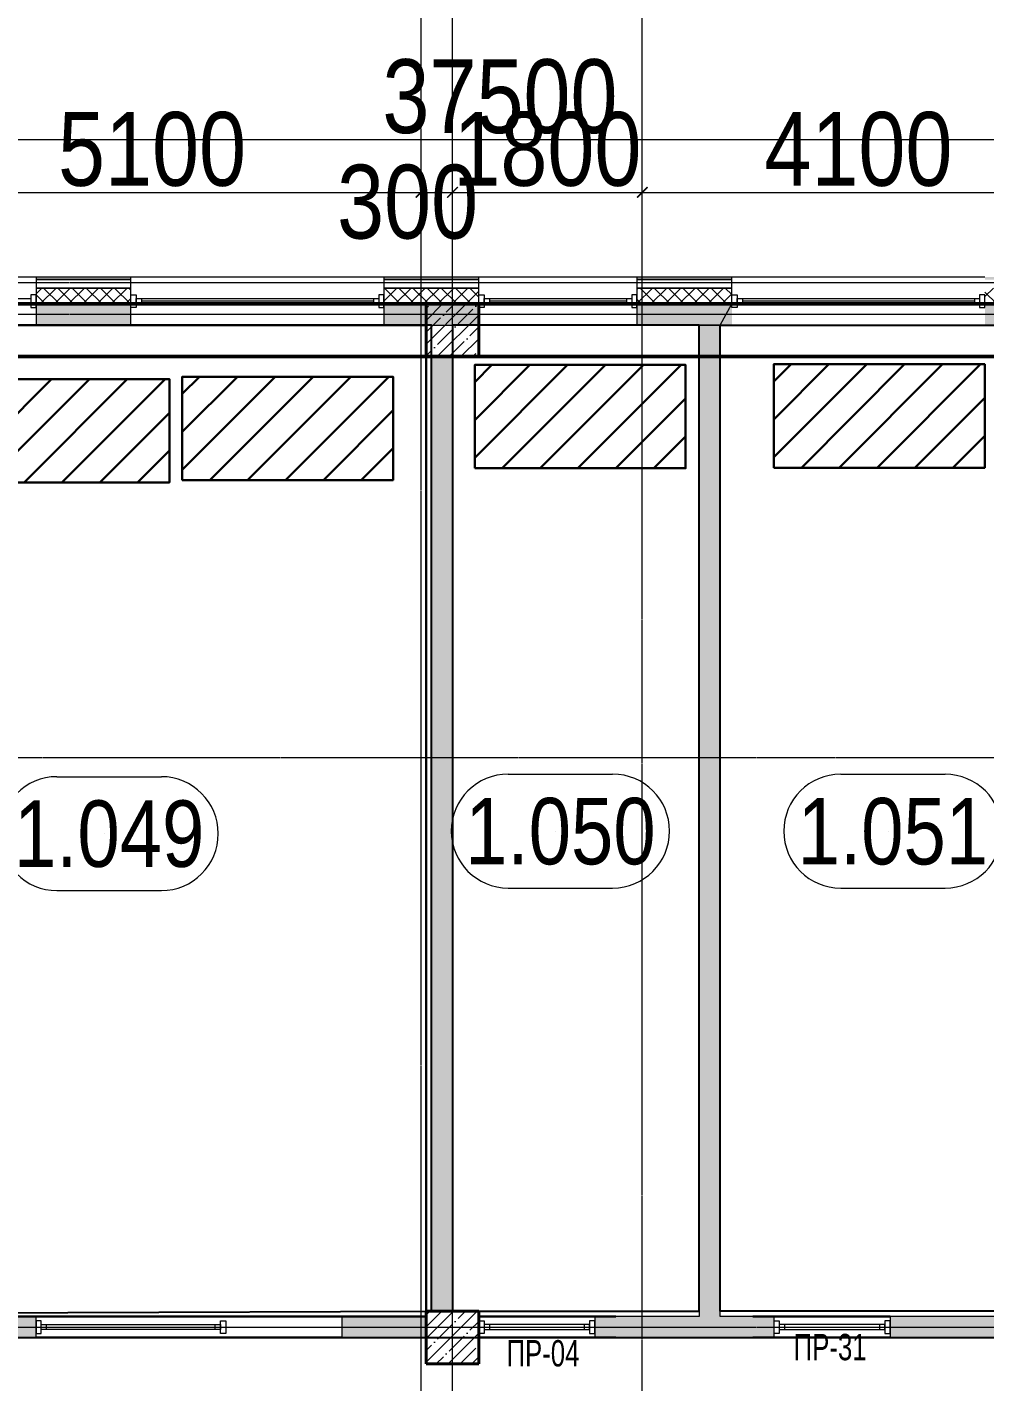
# Model space of a CAD drawing. Header units: millimetres. Extents: x -231292 to 573618, y -153144 to 564035.
# Drawn here: x 23148 to 32233, y -71966 to -59121 of the extents above; entities that cross this region are included whole.
import ezdxf
from ezdxf.enums import TextEntityAlignment as Align

# ---------------------------------------------------------------- set-up
doc = ezdxf.new("R2010")
doc.units = ezdxf.units.MM
doc.linetypes.add('CENTER2', pattern=[28.575, 19.05, -3.175, 3.175, -3.175])
doc.linetypes.add('HIDDEN2', pattern=[4.7625, 3.175, -1.5875])
doc.layers.get('0').update_dxf_attribs({"color": 250})
doc.layers.get('Defpoints').update_dxf_attribs({"color": 250})
for name, color, linetype, lineweight in [('10.3) строит. леса', 20, 'Continuous', 30), ('A-Wall_Материал_Газоблок_Контур', 250, 'Continuous', 0), ('АР_Area', 250, 'Continuous', 5), ('АР_Колонны', 250, 'Continuous', 35), ('АР_Окна', 250, 'Continuous', 5), ('АР_Стены ЖБ', 250, 'Continuous', 35), ('АР_Стены ПЕНОблок', 250, 'Continuous', 20), ('АР_Тонкая', 250, 'Continuous', 5), ('АР_Утеплитель', 250, 'Continuous', 0), ('АР_Штриховка', 250, 'Continuous', 0), ('РД_Оси_100', 250, 'Continuous', 0), ('РД_Оси_размер', 250, 'Continuous', 0), ('РД_проем_инж перемыч_фахверк', 250, 'Continuous', 18), ('Штриховка', 7, 'Continuous', 30)]:
    doc.layers.add(name, color=color, linetype=linetype, lineweight=lineweight)
for name, color, linetype, lineweight, plot in [('КР_Балки-0.5', 60, 'Continuous', 50, False), ('РД_Проем', 250, 'Continuous', 0, False), ('РД_проем_инж перемыч_подсчет', 250, 'Continuous', 30, False)]:
    doc.layers.add(name, color=color, linetype=linetype, lineweight=lineweight, plot=plot)
doc.layers.add('РД_Витраж_вн', color=250, linetype='Continuous')
doc.layers.add('РД_Перемычка инж проемов', color=250, linetype='Continuous')
doc.styles.add('Arial0', font='arial.ttf')
doc.styles.add('style1', font='ARIALN.TTF')
doc.styles.add('ккк', font='isocpeur.ttf', dxfattribs={"width": 0.85, "oblique": 15})
doc.dimstyles.new('Dim100_ареал', dxfattribs={"dimscale": 100, "dimtxt": 2.5, "dimasz": 1, "dimexe": 1, "dimexo": 1, "dimgap": 0.5, "dimtad": 1, "dimzin": 12, "dimdsep": 46, "dimtxsty": 'style1', "dimblk": 'ARCHTICK', "dimcen": 1, "dimdle": 1, "dimclrd": 256, "dimclre": 256, "dimaunit": 1, "dimadec": 0, "dimazin": 3, "dimtfac": 1, "dimtmove": 1, "dimatfit": 3, "dimldrblk": 'OPEN30', "dimfxl": 2, "dimfxlon": 1, "dimtolj": 1, "dimtzin": 0, "dimlwd": 9, "dimlwe": 9, "dimarcsym": 0})
pattern_1 = [(45, (8883.46, -162345.28), (-112.2532, 112.2532), []), (45, (8995.71, -162345.28), (-112.2532, 112.2532), [198.4375, -39.6875, 0, -39.6875])]

# ---------------------------------------------------------------- blocks, each defined once
blk = doc.blocks.new('MOK-МаркаПом_овал_ареал')
for p, q in [((-2.75, 3), (2.75, 3)), ((-2.75, -3), (2.75, -3))]:
    blk.add_line(p, q)
for centre, radius, start, end in [((-2.75, 0), 3, 90, 270), ((2.75, 0), 3, 270, 90), ((-3.75, 0), 3.5, 0, 0.00095)]:
    blk.add_arc(centre, radius, start, end)
at = {"color": 0, "style": 'style1'}
blk.add_attdef('АР-ПОМЕЩЕНИЕ:НОМЕР', text='', height=3.5, dxfattribs=at).set_placement((0, 0), align=Align.MIDDLE)
at = {"layer": 'Defpoints', "color": 2, "style": 'style1'}
blk.add_attdef('АР-ПОМЕЩЕНИЕ:НАИМЕНОВАНИЕ', text='', height=1, dxfattribs=at).set_placement((-0.094, -4.814), align=Align.MIDDLE)
blk = doc.blocks.new('MOK-МаркаПеремычки')
at = {"color": 0, "style": 'ккк', "oblique": 15, "width": 0.85}
blk.add_attdef('АР-ПРОЕМ:ПЕРЕМЫЧКА', text='', height=2.5, dxfattribs=at).set_placement((0, 0), align=Align.MIDDLE)
blk = doc.blocks.new('_ArchTick')
at = {"color": 0, "linetype": 'ByBlock', "const_width": 0.15}
blk.add_lwpolyline([(-0.5, -0.5), (0.5, 0.5)], dxfattribs=at)
blk = doc.blocks.new('*D206')
at = {"layer": 'Defpoints', "color": 0, "transparency": 16777216}
for p in [(1233153, 224571), (1195653, 222571), (1233153, 222571)]:
    blk.add_point(p, dxfattribs=at)
at = {"layer": 'РД_Оси_размер', "lineweight": 9, "transparency": 16777216}
for p, q in [((1195653, 224371), (1195653, 224671)), ((1233153, 224371), (1233153, 224671)), ((1195553, 224571), (1233253, 224571))]:
    blk.add_line(p, q, dxfattribs=at)
at = {"layer": 'РД_Оси_размер', "lineweight": 9, "transparency": 16777216, "xscale": 100, "yscale": 100, "zscale": 100, "rotation": 180}
blk.add_blockref('_ArchTick', (1195653, 224571), dxfattribs=at)
at = {"layer": 'РД_Оси_размер', "lineweight": 9, "transparency": 16777216, "xscale": 100, "yscale": 100, "zscale": 100}
blk.add_blockref('_ArchTick', (1233153, 224571), dxfattribs=at)
at = {"layer": 'РД_Оси_размер', "color": 0, "transparency": 16777216, "insert": (1214403, 224978), "char_height": 700, "attachment_point": 5, "style": 'style1'}
blk.add_mtext('\\A1;37500', dxfattribs=at)
blk = doc.blocks.new('_Open30')
at = {"color": 0, "linetype": 'ByBlock', "lineweight": -2}
for p, q in [((-1, 0.27), (0, 0)), ((0, 0), (-1, -0.27)), ((0, 0), (-1, 0))]:
    blk.add_line(p, q, dxfattribs=at)
blk = doc.blocks.new('*D215')
at = {"layer": 'Defpoints', "color": 0, "transparency": 16777216}
for p in [(1213653, 224071), (1208553, 222571), (1213653, 222571)]:
    blk.add_point(p, dxfattribs=at)
at = {"layer": 'РД_Оси_размер', "lineweight": 9, "transparency": 16777216}
for p, q in [((1208553, 223871), (1208553, 224171)), ((1213653, 223871), (1213653, 224171)), ((1208453, 224071), (1213753, 224071))]:
    blk.add_line(p, q, dxfattribs=at)
at = {"layer": 'РД_Оси_размер', "lineweight": 9, "transparency": 16777216, "xscale": 100, "yscale": 100, "zscale": 100, "rotation": 180}
blk.add_blockref('_ArchTick', (1208553, 224071), dxfattribs=at)
at = {"layer": 'РД_Оси_размер', "lineweight": 9, "transparency": 16777216, "xscale": 100, "yscale": 100, "zscale": 100}
blk.add_blockref('_ArchTick', (1213653, 224071), dxfattribs=at)
at = {"layer": 'РД_Оси_размер', "color": 0, "transparency": 16777216, "insert": (1211103, 224478), "char_height": 700, "attachment_point": 5, "style": 'style1'}
blk.add_mtext('\\A1;5100', dxfattribs=at)
blk = doc.blocks.new('*D216')
at = {"layer": 'Defpoints', "color": 0, "transparency": 16777216}
for p in [(1213953, 224071), (1213653, 222571), (1213953, 222571)]:
    blk.add_point(p, dxfattribs=at)
at = {"layer": 'РД_Оси_размер', "lineweight": 9, "transparency": 16777216}
for p, q in [((1213653, 223871), (1213653, 224171)), ((1213953, 223871), (1213953, 224171)), ((1213553, 224071), (1214053, 224071))]:
    blk.add_line(p, q, dxfattribs=at)
at = {"layer": 'РД_Оси_размер', "lineweight": 9, "transparency": 16777216, "xscale": 100, "yscale": 100, "zscale": 100, "rotation": 180}
blk.add_blockref('_ArchTick', (1213653, 224071), dxfattribs=at)
at = {"layer": 'РД_Оси_размер', "lineweight": 9, "transparency": 16777216, "xscale": 100, "yscale": 100, "zscale": 100}
blk.add_blockref('_ArchTick', (1213953, 224071), dxfattribs=at)
at = {"layer": 'РД_Оси_размер', "color": 0, "transparency": 16777216, "insert": (1213527, 223978), "char_height": 700, "attachment_point": 5, "style": 'style1'}
blk.add_mtext('\\A1;300', dxfattribs=at)
blk = doc.blocks.new('*D217')
at = {"layer": 'Defpoints', "color": 0, "transparency": 16777216}
for p in [(1215753, 224071), (1213953, 222571), (1215753, 222571)]:
    blk.add_point(p, dxfattribs=at)
at = {"layer": 'РД_Оси_размер', "lineweight": 9, "transparency": 16777216}
for p, q in [((1213953, 223871), (1213953, 224171)), ((1215753, 223871), (1215753, 224171)), ((1213853, 224071), (1215853, 224071))]:
    blk.add_line(p, q, dxfattribs=at)
at = {"layer": 'РД_Оси_размер', "lineweight": 9, "transparency": 16777216, "xscale": 100, "yscale": 100, "zscale": 100, "rotation": 180}
blk.add_blockref('_ArchTick', (1213953, 224071), dxfattribs=at)
at = {"layer": 'РД_Оси_размер', "lineweight": 9, "transparency": 16777216, "xscale": 100, "yscale": 100, "zscale": 100}
blk.add_blockref('_ArchTick', (1215753, 224071), dxfattribs=at)
at = {"layer": 'РД_Оси_размер', "color": 0, "transparency": 16777216, "insert": (1214853, 224478), "char_height": 700, "attachment_point": 5, "style": 'style1'}
blk.add_mtext('\\A1;1800', dxfattribs=at)
blk = doc.blocks.new('*D218')
at = {"layer": 'Defpoints', "color": 0, "transparency": 16777216}
for p in [(1219853, 224071), (1215753, 222571), (1219853, 222571)]:
    blk.add_point(p, dxfattribs=at)
at = {"layer": 'РД_Оси_размер', "lineweight": 9, "transparency": 16777216}
for p, q in [((1215753, 223871), (1215753, 224171)), ((1219853, 223871), (1219853, 224171)), ((1215653, 224071), (1219953, 224071))]:
    blk.add_line(p, q, dxfattribs=at)
at = {"layer": 'РД_Оси_размер', "lineweight": 9, "transparency": 16777216, "xscale": 100, "yscale": 100, "zscale": 100, "rotation": 180}
blk.add_blockref('_ArchTick', (1215753, 224071), dxfattribs=at)
at = {"layer": 'РД_Оси_размер', "lineweight": 9, "transparency": 16777216, "xscale": 100, "yscale": 100, "zscale": 100}
blk.add_blockref('_ArchTick', (1219853, 224071), dxfattribs=at)
at = {"layer": 'РД_Оси_размер', "color": 0, "transparency": 16777216, "insert": (1217803, 224478), "char_height": 700, "attachment_point": 5, "style": 'style1'}
blk.add_mtext('\\A1;4100', dxfattribs=at)
blk = doc.blocks.new('оси_рен')
at = {"layer": 'РД_Оси_100', "color": 251, "linetype": 'CENTER2', "true_color": 0x636466}
for p, q in [((1215752.916, 222320.175), (1215752.916, 227414.666)), ((1215752.916, 135558.25), (1215752.916, 223268.25)), ((1189697.958, 218713.25), (1241712.916, 218713.25)), ((1189697.958, 213313.25), (1241712.916, 213313.25))]:
    blk.add_line(p, q, dxfattribs=at)
for points in [[(1213502.916, 227414.666), (1213652.916, 227014.666), (1213652.916, 222320.175)], [(1213952.916, 222320.175), (1213952.916, 227014.666), (1214102.916, 227414.666)], [(1241712.916, 223213.25), (1190197.958, 223213.25), (1189697.958, 223363.25)], [(1213652.916, 223268.25), (1213652.916, 135558.25)], [(1213952.916, 135558.25), (1213952.916, 223268.25)], [(1241712.916, 222913.25), (1190197.958, 222913.25), (1189697.958, 222763.25)]]:
    blk.add_lwpolyline(points, dxfattribs=at)
at = {"layer": 'РД_Оси_размер', "color": 251, "true_color": 0x636466}
for base, p1, p2, picture, middle in [((1233152.916, 224571.073), (1195652.916, 222571.073), (1233152.916, 222571.073), '*D206', (1214402.916, 224978.474)), ((1213652.916, 224071.073), (1208552.916, 222571.073), (1213652.916, 222571.073), '*D215', (1211102.916, 224478.474)), ((1215752.916, 224071.073), (1213952.916, 222571.073), (1215752.916, 222571.073), '*D217', (1214852.916, 224478.474)), ((1219852.916, 224071.073), (1215752.916, 222571.073), (1219852.916, 222571.073), '*D218', (1217802.916, 224478.474))]:
    dim = blk.add_linear_dim(base=base, p1=p1, p2=p2, dimstyle='Dim100_ареал', override={"dimtxt": 7}, dxfattribs=at)
    dim.commit()
    dim.dimension.update_dxf_attribs({"geometry": picture, "text_midpoint": middle})
dim = blk.add_linear_dim(base=(1213952.916, 224071.073), p1=(1213652.916, 222571.073), p2=(1213952.916, 222571.073), dimstyle='Dim100_ареал', override={"dimtxt": 7}, dxfattribs=at)
dim.commit()
dim.dimension.update_dxf_attribs({"geometry": '*D216', "text_midpoint": (1213527.43, 223571.073), "dimtype": 160})

msp = doc.modelspace()

# ---------------------------------------------------------------- hatches: boundary and pattern name
at = {"layer": '10.3) строит. леса'}
h = msp.add_hatch(dxfattribs=at)
h.set_pattern_fill('ANSI31', color=256, scale=80)
h.set_pattern_definition([(45, (27834.07, 82714.5), (-179.60512, 179.60512), [])])
h.paths.add_polyline_path([(27393.84, -63304.009), (29393.84, -63304.009), (29393.84, -62324.009), (27393.84, -62324.009)])
h = msp.add_hatch(dxfattribs=at)
h.set_pattern_fill('ANSI31', color=256, scale=80)
h.set_pattern_definition([(45, (30671.39, 82720.62), (-179.60512, 179.60512), [])])
h.paths.add_polyline_path([(30231.158, -63297.879), (32231.158, -63297.879), (32231.158, -62317.879), (30231.158, -62317.879)])
h = msp.add_hatch(dxfattribs=at)
h.set_pattern_fill('ANSI31', color=256, scale=80)
h.set_pattern_definition([(45, (22939.22, 82580.15), (-179.60512, 179.60512), [])])
h.paths.add_polyline_path([(22498.986, -63438.345), (24498.986, -63438.345), (24498.986, -62458.345), (22498.986, -62458.345)])
h = msp.add_hatch(dxfattribs=at)
h.set_pattern_fill('ANSI31', color=256, scale=80)
h.set_pattern_definition([(45, (25060.32, 82603.33), (-179.60512, 179.60512), [])])
h.paths.add_polyline_path([(24620.09, -63415.173), (26620.09, -63415.173), (26620.09, -62435.173), (24620.09, -62435.173)])
at = {"layer": 'АР_Штриховка', "linetype": 'Continuous', "lineweight": 0, "true_color": 0x000000}
h = msp.add_hatch(dxfattribs=at)
h.set_pattern_fill('_U', color=18, style=0, pattern_type=0)
h.set_pattern_definition([(360, (8883.458, -162345.2828), (2e-14, 1), [])])
h.paths.add_polyline_path([(13183.458, -61490.283), (13183.458, -61515.283), (15433.458, -61515.283), (15433.458, -61490.283)], flags=0)
h.paths.add_polyline_path([(16533.458, -61490.283), (16533.458, -61515.283), (18433.458, -61515.283), (18433.458, -61490.283)], flags=0)
h.paths.add_polyline_path([(20833.458, -61490.283), (20833.458, -61515.283), (21733.458, -61515.283), (21733.458, -61490.283)], flags=0)
h.paths.add_polyline_path([(23233.458, -61490.283), (23233.458, -61515.283), (24133.458, -61515.283), (24133.458, -61490.283)], flags=0)
h.paths.add_polyline_path([(26533.458, -61490.283), (26533.458, -61515.283), (27433.458, -61515.283), (27433.458, -61490.283)], flags=0)
h.paths.add_polyline_path([(28933.458, -61490.283), (28933.458, -61515.283), (29833.458, -61515.283), (29833.458, -61490.283)], flags=0)
h.paths.add_polyline_path([(32233.458, -61490.283), (32233.458, -61515.283), (32783.458, -61515.283), (32783.458, -61490.283)], flags=0)
h = msp.add_hatch(dxfattribs=at)
h.set_pattern_fill('ANSI37', color=18, scale=30, style=0)
h.set_pattern_definition([(45, (8883.46, -162345.28), (-67.35192, 67.35192), []), (135, (8883.46, -162345.28), (-67.35192, -67.35192), [])])
h.paths.add_polyline_path([(13183.458, -61595.283), (13183.458, -61745.283), (15433.458, -61745.283), (15433.458, -61595.283)], flags=0)
h.paths.add_polyline_path([(16533.458, -61595.283), (16533.458, -61745.283), (18433.458, -61745.283), (18433.458, -61595.283)], flags=0)
h.paths.add_polyline_path([(20833.458, -61595.283), (20833.458, -61745.283), (21733.458, -61745.283), (21733.458, -61595.283)], flags=0)
h.paths.add_polyline_path([(23233.458, -61595.283), (23233.458, -61745.283), (24133.458, -61745.283), (24133.458, -61595.283)], flags=0)
h.paths.add_polyline_path([(26533.458, -61595.283), (26533.458, -61745.283), (27433.458, -61745.283), (27433.458, -61595.283)], flags=0)
h.paths.add_polyline_path([(28933.458, -61595.283), (28933.458, -61745.283), (29833.458, -61745.283), (29833.458, -61595.283)], flags=0)
h.paths.add_polyline_path([(32233.458, -61595.283), (32233.458, -61745.283), (32783.458, -61745.283), (32783.458, -61595.283)], flags=0)
h = msp.add_hatch(dxfattribs=at)
h.set_pattern_fill('AR-CONC', color=18, style=0)
h.set_pattern_definition([(50, (8883.46, -162345.28), (182.18467, -15.93909), [19.05, -209.55]), (355, (8883.46, -162345.28), (-35.24342, 191.05685), [15.24, -167.6406]), (100.45144, (8898.64, -162346.61), (146.94125, 175.11775), [16.19, -178.09024]), (46.1842, (8883.46, -162294.48), (271.07904, -42.04233), [28.575, -314.325]), (96.63556, (8906.05, -162297.99), (237.40413, 247.4261), [24.285, -267.1356]), (351.18415, (8883.46, -162294.48), (237.4041, 247.4261), [22.86, -251.4597]), (21, (8908.86, -162307.18), (151.6144, -102.2652), [19.05, -209.55]), (326, (8908.86, -162307.18), (61.80203, 184.18797), [15.24, -167.64]), (71.45144, (8921.5, -162315.7), (213.41642, 81.92277), [16.19, -178.08994]), (37.5, (8883.46, -162345.28), (3.088603, 84.55504), [0, -165.608, 0, -170.18, 0, -168.275]), (7.5, (8883.46, -162345.28), (66.81966, 100.180575), [0, -97.028, 0, -161.798, 0, -64.135]), (327.5, (8826.816, -162345.28), (135.590595, -5.728744), [0, -63.5, 0, -198.12, 0, -262.89]), (317.5, (8801.42, -162345.28), (148.12918, 25.42649), [0, -82.55, 0, -131.572, 0, -186.69])])
h.paths.add_polyline_path([(13183.458, -61745.283), (13183.458, -61945.283), (15433.458, -61945.283), (15433.458, -61745.283)], flags=0)
h.paths.add_polyline_path([(16533.458, -61745.283), (16533.458, -61945.283), (18433.458, -61945.283), (18433.458, -61745.283)], flags=0)
h.paths.add_polyline_path([(20833.458, -61745.283), (20833.458, -61945.283), (21733.458, -61945.283), (21733.458, -61745.283)], flags=0)
h.paths.add_polyline_path([(23233.458, -61745.283), (23233.458, -61945.283), (24133.458, -61945.283), (24133.458, -61745.283)], flags=0)
h.paths.add_polyline_path([(26533.458, -61745.283), (26533.458, -61945.283), (27433.458, -61945.283), (27433.458, -61745.283)], flags=0)
h.paths.add_polyline_path([(28933.458, -61745.283), (28933.458, -61945.283), (29833.458, -61945.283), (29833.458, -61745.283)], flags=0)
h.paths.add_polyline_path([(32233.458, -61745.283), (32233.458, -61945.283), (32783.458, -61945.283), (32783.458, -61745.283)], flags=0)
at = {"layer": 'АР_Штриховка', "linetype": 'Continuous', "lineweight": 5, "true_color": 0x000000}
h = msp.add_hatch(dxfattribs=at)
h.set_pattern_fill('ANSI35', color=18, scale=25, style=0)
h.set_pattern_definition(pattern_1)
h.paths.add_polyline_path([(26933.458, -62245.283), (27433.458, -62245.283), (27433.458, -61745.283), (26933.458, -61745.283)], flags=0)
at = {"layer": 'АР_Штриховка', "linetype": 'Continuous', "lineweight": 0, "true_color": 0x000000}
h = msp.add_hatch(dxfattribs=at)
h.set_pattern_fill('AR-CONC', color=18, angle=45, style=0)
h.set_pattern_definition([(95, (8883.46, -162345.28), (140.09465, 117.55338), [19.05, -209.55]), (40, (8883.46, -162345.28), (-160.01845, 110.17673), [15.24, -167.6406]), (145.45144, (8895.13, -162335.49), (-19.9238, 227.7301), [16.19, -178.09024]), (91.1842, (8847.54, -162309.36), (221.41024, 161.9534), [28.575, -314.325]), (141.63556, (8866, -162295.87), (-7.0866, 342.82676), [24.285, -267.1356]), (36.18415, (8847.54, -162309.36), (-7.0866, 342.8268), [22.86, -251.4597]), (66, (8874.48, -162300.38), (179.51998, 34.89515), [19.05, -209.55]), (11, (8874.48, -162300.38), (-86.53993, 173.9412), [15.24, -167.64]), (116.45145, (8889.44, -162297.47), (92.98005, 208.83634), [16.19, -178.08994]), (82.5, (8883.46, -162345.28), (-57.60547, 61.973414), [0, -165.608, 0, -170.18, 0, -168.275]), (52.5, (8883.46, -162345.28), (-23.58973, 118.087), [0, -97.028, 0, -161.798, 0, -64.135]), (12.5, (8843.406, -162385.335), (99.927863, 91.826196), [0, -63.5, 0, -198.12, 0, -262.89]), (2.5, (8825.45, -162403.3), (86.7639, 122.72239), [0, -82.55, 0, -131.572, 0, -186.69])])
h.paths.add_polyline_path([(29523.458, -71345.283), (29656.791, -71395.283), (29723.458, -71345.283), (29723.458, -61945.283), (29523.458, -61945.283)], flags=0)
h = msp.add_hatch(dxfattribs=at)
h.set_pattern_fill('AR-CONC', color=18, angle=-315, style=0)
h.set_pattern_definition([(95, (8883.46, -162345.28), (140.09465, 117.55338), [19.05, -209.55]), (40, (8883.46, -162345.28), (-160.01845, 110.17673), [15.24, -167.6406]), (145.45144, (8895.13, -162335.49), (-19.9238, 227.7301), [16.19, -178.09024]), (91.1842, (8847.54, -162309.36), (221.41024, 161.9534), [28.575, -314.325]), (141.63556, (8866, -162295.87), (-7.0866, 342.82676), [24.285, -267.1356]), (36.18415, (8847.54, -162309.36), (-7.0866, 342.8268), [22.86, -251.4597]), (66, (8874.48, -162300.38), (179.51998, 34.89515), [19.05, -209.55]), (11, (8874.48, -162300.38), (-86.53993, 173.9412), [15.24, -167.64]), (116.45144, (8889.44, -162297.47), (92.98005, 208.83634), [16.19, -178.08994]), (82.5, (8883.46, -162345.28), (-57.60547, 61.973414), [0, -165.608, 0, -170.18, 0, -168.275]), (52.5, (8883.46, -162345.28), (-23.58973, 118.087), [0, -97.028, 0, -161.798, 0, -64.135]), (12.5, (8843.406, -162385.335), (99.927863, 91.826196), [0, -63.5, 0, -198.12, 0, -262.89]), (2.5, (8825.45, -162403.3), (86.7639, 122.72239), [0, -82.55, 0, -131.572, 0, -186.69])])
h.paths.add_polyline_path([(27183.458, -62245.283), (26983.458, -62245.283), (26983.458, -71295.283), (27183.458, -71295.283)], flags=0)
h = msp.add_hatch(dxfattribs=at)
h.set_pattern_fill('AR-CONC', color=18, angle=45, style=0)
h.set_pattern_definition([(95, (8883.46, -162345.28), (140.09465, 117.55338), [19.05, -209.55]), (40, (8883.46, -162345.28), (-160.01845, 110.17673), [15.24, -167.6406]), (145.45144, (8895.13, -162335.49), (-19.9238, 227.7301), [16.19, -178.09024]), (91.1842, (8847.54, -162309.36), (221.41024, 161.9534), [28.575, -314.325]), (141.63556, (8866, -162295.87), (-7.0866, 342.8268), [24.285, -267.1356]), (36.18415, (8847.54, -162309.36), (-7.0866, 342.8268), [22.86, -251.4597]), (66, (8874.48, -162300.38), (179.51998, 34.89515), [19.05, -209.55]), (11, (8874.48, -162300.38), (-86.53993, 173.9412), [15.24, -167.64]), (116.45144, (8889.44, -162297.47), (92.98005, 208.83634), [16.19, -178.08994]), (82.5, (8883.46, -162345.28), (-57.60547, 61.973414), [0, -165.608, 0, -170.18, 0, -168.275]), (52.5, (8883.46, -162345.28), (-23.58973, 118.087), [0, -97.028, 0, -161.798, 0, -64.135]), (12.5, (8843.406, -162385.335), (99.927863, 91.826196), [0, -63.5, 0, -198.12, 0, -262.89]), (2.5, (8825.45, -162403.3), (86.7639, 122.7224), [0, -82.55, 0, -131.572, 0, -186.69])])
h.paths.add_polyline_path([(26933.458, -71545.283), (26933.458, -71345.283), (26133.458, -71345.283), (26133.458, -71545.283)], flags=0)
h.paths.add_polyline_path([(23233.458, -71545.283), (23233.458, -71345.283), (21733.458, -71345.283), (21733.458, -71545.283)], flags=0)
at = {"layer": 'АР_Штриховка', "linetype": 'Continuous', "lineweight": 5, "true_color": 0x000000}
h = msp.add_hatch(dxfattribs=at)
h.set_pattern_fill('ANSI35', color=18, scale=25, style=0)
h.set_pattern_definition(pattern_1)
h.paths.add_polyline_path([(26933.458, -71795.283), (27433.458, -71795.283), (27433.458, -71295.283), (26933.458, -71295.283)], flags=0)
at = {"layer": 'АР_Штриховка', "linetype": 'Continuous', "lineweight": 0, "true_color": 0x000000}
h = msp.add_hatch(dxfattribs=at)
h.set_pattern_fill('AR-CONC', color=18, angle=45, style=0)
h.set_pattern_definition([(95, (8883.46, -162345.28), (140.09465, 117.55338), [19.05, -209.55]), (40, (8883.46, -162345.28), (-160.01845, 110.17673), [15.24, -167.6406]), (145.45144, (8895.13, -162335.49), (-19.9238, 227.7301), [16.19, -178.09024]), (91.1842, (8847.54, -162309.36), (221.41024, 161.9534), [28.575, -314.325]), (141.63556, (8866, -162295.87), (-7.0866, 342.8268), [24.285, -267.1356]), (36.18415, (8847.54, -162309.36), (-7.0866, 342.8268), [22.86, -251.4597]), (66, (8874.48, -162300.38), (179.51998, 34.89515), [19.05, -209.55]), (11, (8874.48, -162300.38), (-86.53993, 173.9412), [15.24, -167.64]), (116.45144, (8889.44, -162297.47), (92.98005, 208.83634), [16.19, -178.08994]), (82.5, (8883.46, -162345.28), (-57.60547, 61.973414), [0, -165.608, 0, -170.18, 0, -168.275]), (52.5, (8883.46, -162345.28), (-23.58973, 118.087), [0, -97.028, 0, -161.798, 0, -64.135]), (12.5, (8843.406, -162385.335), (99.927863, 91.826196), [0, -63.5, 0, -198.12, 0, -262.89]), (2.5, (8825.45, -162403.3), (86.7639, 122.7224), [0, -82.55, 0, -131.572, 0, -186.69])])
h.paths.add_polyline_path([(32783.458, -71545.283), (32783.458, -71345.283), (31333.458, -71345.283), (31333.458, -71545.283)], flags=0)
h.paths.add_polyline_path([(30233.458, -71545.283), (30233.458, -71345.283), (29723.458, -71345.283), (29656.791, -71395.283), (29723.458, -71545.283)], flags=0)
h.paths.add_polyline_path([(29723.458, -71545.283), (29656.791, -71395.283), (29523.458, -71345.283), (28533.458, -71345.283), (28533.458, -71545.283)], flags=0)

# ---------------------------------------------------------------- linework, layer by layer
at = {"lineweight": -3}
for points in [[(26983.449, -71295.303), (26983.47, -61945.303), (17983.47, -61945.283), (17983.458, -67345.283), (13183.458, -67345.272), (13183.448, -71345.272)], [(32973.447, -71295.29), (29723.447, -71295.283), (29723.469, -61945.283), (32973.469, -61945.29)]]:
    msp.add_lwpolyline(points, close=True, dxfattribs=at)
msp.add_lwpolyline([(27183.458, -71295.283), (29523.458, -71295.283), (29523.458, -61945.283), (27183.458, -61945.283)], close=True)
msp.add_lwpolyline([(26983.452, -76195.283), (26983.452, -76195.324), (22503.452, -76465.316), (22503.458, -73645.316), (21283.458, -73645.313), (21283.458, -73745.313), (8983.458, -73745.285), (8983.463, -71545.285), (36563.463, -71545.348), (36563.455, -74945.348), (36283.455, -74945.347), (36283.452, -76195.347)], dxfattribs=at)
at = {"layer": '10.3) строит. леса'}
for points in [[(27393.84, -63304.009), (29393.84, -63304.009), (29393.84, -62324.009), (27393.84, -62324.009)], [(30231.158, -63297.879), (32231.158, -63297.879), (32231.158, -62317.879), (30231.158, -62317.879)], [(22498.986, -63438.345), (24498.986, -63438.345), (24498.986, -62458.345), (22498.986, -62458.345)], [(24620.09, -63415.173), (26620.09, -63415.173), (26620.09, -62435.173), (24620.09, -62435.173)]]:
    msp.add_lwpolyline(points, close=True, dxfattribs=at)
at = {"layer": 'A-Wall_Материал_Газоблок_Контур', "color": 18, "linetype": 'Continuous', "lineweight": 0, "true_color": 0x000000}
for p, q in [((23233.458, -61490.283), (21733.458, -61490.283)), ((26533.458, -61490.283), (24133.458, -61490.283)), ((28933.458, -61490.283), (27433.458, -61490.283)), ((32233.458, -61490.283), (29833.458, -61490.283)), ((21733.458, -61945.283), (23233.458, -61945.283)), ((24133.458, -61945.283), (26533.458, -61945.283)), ((27433.458, -61945.283), (28933.458, -61945.283)), ((29723.469, -61945.283), (32233.458, -61945.289))]:
    msp.add_line(p, q, dxfattribs=at)
at = {"layer": 'АР_Колонны', "color": 18, "linetype": 'HIDDEN2', "lineweight": 25, "true_color": 0x000000}
for p, q in [((26933.458, -61745.283), (27433.458, -61745.283)), ((26933.458, -62245.283), (26933.458, -61745.283)), ((27433.458, -61745.283), (27433.458, -62245.283)), ((27433.458, -62245.283), (26933.458, -62245.283)), ((26933.458, -71295.283), (27433.458, -71295.283)), ((26933.458, -71795.283), (26933.458, -71295.283)), ((27433.458, -71295.283), (27433.458, -71795.283)), ((27433.458, -71795.283), (26933.458, -71795.283))]:
    msp.add_line(p, q, dxfattribs=at)
at = {"layer": 'АР_Колонны', "color": 18, "linetype": 'Continuous', "lineweight": 30, "true_color": 0x000000}
for p, q in [((27433.458, -61745.283), (26933.458, -61745.283)), ((26933.458, -61745.283), (26933.458, -62245.283)), ((27433.458, -62245.283), (27433.458, -61745.283)), ((26933.458, -62245.283), (27433.458, -62245.283)), ((27433.458, -71295.283), (26933.458, -71295.283)), ((26933.458, -71295.283), (26933.458, -71795.283)), ((27433.458, -71795.283), (27433.458, -71295.283)), ((26933.458, -71795.283), (27433.458, -71795.283))]:
    msp.add_line(p, q, dxfattribs=at)
at = {"layer": 'АР_Окна', "color": 18, "linetype": 'Continuous', "lineweight": 5, "true_color": 0x000000}
for p, q in [((23233.458, -61490.283), (21733.458, -61490.283)), ((26533.458, -61490.283), (24133.458, -61490.283)), ((28933.458, -61490.283), (27433.458, -61490.283)), ((32233.458, -61490.283), (29833.458, -61490.283)), ((24233.458, -61692.783), (24233.458, -61742.783)), ((26433.458, -61717.783), (24233.458, -61717.783)), ((26433.458, -61692.783), (26433.458, -61742.783)), ((27533.458, -61692.783), (27533.458, -61742.783)), ((28833.458, -61717.783), (27533.458, -61717.783)), ((28833.458, -61692.783), (28833.458, -61742.783)), ((29933.458, -61692.783), (29933.458, -61742.783)), ((32133.458, -61717.783), (29933.458, -61717.783)), ((32133.458, -61692.783), (32133.458, -61742.783)), ((23233.458, -61945.283), (21733.458, -61945.283)), ((26533.458, -61945.283), (24133.458, -61945.283)), ((28933.458, -61945.283), (27433.458, -61945.283)), ((32233.458, -61945.289), (29723.469, -61945.283)), ((23233.458, -71345.283), (25033.458, -71345.283)), ((27433.458, -71345.283), (28533.458, -71345.283)), ((30233.458, -71345.283), (31333.458, -71345.283)), ((23233.458, -71545.283), (25033.458, -71545.283)), ((23333.458, -71470.283), (23333.458, -71420.283)), ((23333.458, -71445.283), (24933.458, -71445.283)), ((24933.458, -71470.283), (24933.458, -71420.283)), ((27433.458, -71545.283), (28533.458, -71545.283)), ((27533.458, -71420.283), (27533.458, -71470.283)), ((27533.458, -71445.283), (28433.458, -71445.283)), ((28433.458, -71420.283), (28433.458, -71470.283)), ((30233.458, -71545.283), (31333.458, -71545.283)), ((30333.458, -71420.283), (30333.458, -71470.283)), ((30333.458, -71445.283), (31233.458, -71445.283)), ((31233.458, -71420.283), (31233.458, -71470.283))]:
    msp.add_line(p, q, dxfattribs=at)
for points in [[(23183.458, -61692.783), (23183.458, -61742.783), (21783.458, -61742.783), (21783.458, -61692.783)], [(23183.458, -61777.783), (23233.458, -61777.783), (23233.458, -61657.783), (23183.458, -61657.783)], [(24183.458, -61777.783), (24133.458, -61777.783), (24133.458, -61657.783), (24183.458, -61657.783)], [(26483.458, -61692.783), (26483.458, -61742.783), (24183.458, -61742.783), (24183.458, -61692.783)], [(26483.458, -61777.783), (26533.458, -61777.783), (26533.458, -61657.783), (26483.458, -61657.783)], [(27483.458, -61777.783), (27433.458, -61777.783), (27433.458, -61657.783), (27483.458, -61657.783)], [(28883.458, -61692.783), (28883.458, -61742.783), (27483.458, -61742.783), (27483.458, -61692.783)], [(28883.458, -61777.783), (28933.458, -61777.783), (28933.458, -61657.783), (28883.458, -61657.783)], [(29883.458, -61777.783), (29833.458, -61777.783), (29833.458, -61657.783), (29883.458, -61657.783)], [(32183.458, -61692.783), (32183.458, -61742.783), (29883.458, -61742.783), (29883.458, -61692.783)], [(32183.458, -61777.783), (32233.458, -61777.783), (32233.458, -61657.783), (32183.458, -61657.783)], [(23283.458, -71385.283), (23233.458, -71385.283), (23233.458, -71505.283), (23283.458, -71505.283)], [(24983.458, -71385.283), (25033.458, -71385.283), (25033.458, -71505.283), (24983.458, -71505.283)], [(27483.458, -71505.283), (27433.458, -71505.283), (27433.458, -71385.283), (27483.458, -71385.283)], [(28483.458, -71505.283), (28533.458, -71505.283), (28533.458, -71385.283), (28483.458, -71385.283)], [(30283.458, -71505.283), (30233.458, -71505.283), (30233.458, -71385.283), (30283.458, -71385.283)], [(31283.458, -71505.283), (31333.458, -71505.283), (31333.458, -71385.283), (31283.458, -71385.283)], [(23283.458, -71470.283), (23283.458, -71420.283), (24983.458, -71420.283), (24983.458, -71470.283)], [(27483.458, -71420.283), (27483.458, -71470.283), (28483.458, -71470.283), (28483.458, -71420.283)], [(30283.458, -71420.283), (30283.458, -71470.283), (31283.458, -71470.283), (31283.458, -71420.283)]]:
    msp.add_lwpolyline(points, close=True, dxfattribs=at)
at = {"layer": 'АР_Стены ЖБ', "color": 18, "linetype": 'Continuous', "lineweight": 40, "true_color": 0x000000}
for p, q in [((27433.458, -61745.283), (26933.458, -61745.283)), ((26933.458, -61745.283), (26933.458, -62245.283)), ((27433.458, -62245.283), (27433.458, -61745.283)), ((26933.458, -62245.283), (27433.458, -62245.283)), ((27433.458, -71295.283), (26933.458, -71295.283)), ((26933.458, -71295.283), (26933.458, -71795.283)), ((27433.458, -71795.283), (27433.458, -71295.283)), ((26933.458, -71795.283), (27433.458, -71795.283))]:
    msp.add_line(p, q, dxfattribs=at)
at = {"layer": 'АР_Стены ПЕНОблок', "color": 18, "linetype": 'Continuous', "lineweight": 20, "true_color": 0x000000}
for p, q in [((23233.458, -61745.283), (23233.458, -61945.283)), ((24133.458, -61745.283), (23233.458, -61745.283)), ((24133.458, -61945.283), (24133.458, -61745.283)), ((26533.458, -61745.283), (26533.458, -61945.283)), ((27433.458, -61745.283), (26533.458, -61745.283)), ((27433.458, -61945.283), (27433.458, -61745.283)), ((28933.458, -61745.283), (28933.458, -61945.283)), ((29833.458, -61745.283), (28933.458, -61745.283)), ((29723.469, -61945.283), (29833.469, -61745.283)), ((23233.458, -61945.283), (24133.458, -61945.283)), ((26533.47, -61945.303), (27433.47, -61945.303)), ((28933.458, -61945.281), (29723.469, -61945.283)), ((29723.458, -61945.283), (29523.458, -61945.283)), ((29523.458, -61945.283), (29523.458, -71345.283)), ((29723.447, -71345.283), (29723.469, -61945.283)), ((26983.449, -62245.303), (26983.449, -71295.303)), ((27183.458, -62245.283), (26983.458, -62245.283)), ((27183.458, -71295.283), (27183.458, -62245.283)), ((23233.458, -71345.283), (21733.458, -71345.283)), ((23233.458, -71545.283), (23233.458, -71345.283)), ((26933.458, -71345.283), (26133.458, -71345.283)), ((26133.458, -71345.283), (26133.458, -71545.283)), ((26933.458, -71545.283), (26933.458, -71345.283)), ((26983.449, -71295.303), (27183.449, -71295.303)), ((29523.458, -71345.283), (28533.458, -71345.283)), ((28533.458, -71345.283), (28533.458, -71545.283)), ((30233.458, -71345.283), (29723.458, -71345.283)), ((30233.458, -71545.283), (30233.458, -71345.283)), ((32783.458, -71345.283), (31333.458, -71345.283)), ((31333.458, -71345.283), (31333.458, -71545.283)), ((21733.458, -71545.283), (23233.458, -71545.283)), ((26133.458, -71545.283), (26933.458, -71545.283)), ((28533.458, -71545.283), (29723.458, -71545.283)), ((29723.458, -71545.283), (30233.458, -71545.283)), ((31333.458, -71545.283), (32783.458, -71545.283))]:
    msp.add_line(p, q, dxfattribs=at)
at = {"layer": 'АР_Тонкая', "color": 18, "linetype": 'Continuous', "lineweight": 5, "true_color": 0x000000}
for p, q in [((23233.458, -61490.283), (23233.458, -61515.283)), ((24133.458, -61490.283), (23233.458, -61490.283)), ((23233.458, -61515.283), (23233.458, -61595.283)), ((24133.458, -61515.283), (23233.458, -61515.283)), ((23233.458, -61515.283), (24133.458, -61515.283)), ((24133.458, -61515.283), (24133.458, -61490.283)), ((24133.458, -61595.283), (24133.458, -61515.283)), ((26533.458, -61490.283), (26533.458, -61515.283)), ((27433.458, -61490.283), (26533.458, -61490.283)), ((26533.458, -61515.283), (26533.458, -61595.283)), ((27433.458, -61515.283), (26533.458, -61515.283)), ((26533.458, -61515.283), (27433.458, -61515.283)), ((27433.458, -61515.283), (27433.458, -61490.283)), ((27433.458, -61595.283), (27433.458, -61515.283)), ((28933.458, -61490.283), (28933.458, -61515.283)), ((29833.458, -61490.283), (28933.458, -61490.283)), ((28933.458, -61515.283), (28933.458, -61595.283)), ((29833.458, -61515.283), (28933.458, -61515.283)), ((28933.458, -61515.283), (29833.458, -61515.283)), ((29833.458, -61515.283), (29833.458, -61490.283)), ((29833.458, -61595.283), (29833.458, -61515.283)), ((23233.458, -61595.283), (24133.458, -61595.283)), ((26533.458, -61595.283), (27433.458, -61595.283)), ((28933.458, -61595.283), (29833.458, -61595.283))]:
    msp.add_line(p, q, dxfattribs=at)
at = {"layer": 'АР_Утеплитель', "color": 18, "linetype": 'Continuous', "lineweight": 0, "true_color": 0x000000}
for p, q in [((23233.458, -61595.283), (23233.458, -61745.283)), ((24133.458, -61595.283), (23233.458, -61595.283)), ((24133.458, -61745.283), (24133.458, -61595.283)), ((26533.458, -61595.283), (26533.458, -61745.283)), ((27433.458, -61595.283), (26533.458, -61595.283)), ((27433.458, -61745.283), (27433.458, -61595.283)), ((28933.458, -61595.283), (28933.458, -61745.283)), ((29833.458, -61595.283), (28933.458, -61595.283)), ((29833.458, -61745.283), (29833.458, -61595.283)), ((23233.458, -61745.283), (24133.458, -61745.283)), ((26533.458, -61745.283), (27433.458, -61745.283)), ((28933.458, -61745.283), (29833.458, -61745.283))]:
    msp.add_line(p, q, dxfattribs=at)
at = {"layer": 'КР_Балки-0.5', "color": 18, "ltscale": 200, "true_color": 0x000000}
for p, q in [((13183.458, -61745.283), (32783.458, -61745.283)), ((13183.458, -61745.283), (32783.458, -61745.283)), ((32783.458, -62245.283), (13183.458, -62245.283)), ((32783.458, -62245.283), (13183.458, -62245.283))]:
    msp.add_line(p, q, dxfattribs=at)
at = {"layer": 'РД_Витраж_вн', "color": 18, "linetype": 'Continuous', "lineweight": 25, "true_color": 0x000000}
for p, q in [((26133.458, -71345.283), (23233.458, -71345.283)), ((28533.458, -71345.283), (27433.458, -71345.283)), ((31333.458, -71345.283), (30233.458, -71345.283)), ((26133.458, -71545.283), (23233.458, -71545.283)), ((28533.458, -71545.283), (27433.458, -71545.283)), ((31333.458, -71545.283), (30233.458, -71545.283))]:
    msp.add_line(p, q, dxfattribs=at)
at = {"layer": 'РД_Проем', "color": 18, "linetype": 'Continuous', "lineweight": 0, "true_color": 0x000000}
for p, q in [((26133.458, -71345.283), (23233.458, -71345.283)), ((27433.458, -71345.283), (28533.458, -71345.283)), ((30233.458, -71345.283), (31333.458, -71345.283)), ((26133.458, -71545.283), (23233.458, -71545.283)), ((27433.458, -71545.283), (28533.458, -71545.283)), ((30233.458, -71545.283), (31333.458, -71545.283))]:
    msp.add_line(p, q, dxfattribs=at)
at = {"layer": 'РД_проем_инж перемыч_подсчет', "color": 18, "linetype": 'Continuous', "lineweight": 30, "true_color": 0x000000}
for p, q in [((27433.458, -71345.283), (28733.458, -71345.283)), ((31330.912, -71345.283), (30030.912, -71345.283)), ((27433.458, -71545.283), (28733.458, -71545.283)), ((31330.912, -71545.283), (30030.912, -71545.283))]:
    msp.add_line(p, q, dxfattribs=at)
at = {"layer": 'РД_проем_инж перемыч_фахверк', "color": 18, "linetype": 'Continuous', "lineweight": 18, "true_color": 0x000000}
for p, q in [((26133.457, -71345.283), (23233.457, -71345.283)), ((26133.457, -71545.283), (23233.457, -71545.283))]:
    msp.add_line(p, q, dxfattribs=at)
at = {"layer": 'Штриховка'}
msp.add_lwpolyline([(13183.448, -71345.272), (13183.458, -67345.272), (17983.458, -67345.283), (17983.47, -61945.283), (21233.47, -61945.283), (21233.458, -62245.283), (21733.458, -62245.283), (21733.458, -61945.283), (26933.458, -61945.283), (26933.458, -71295.283), (26933.448, -71345.304)], close=True, dxfattribs=at)

# ---------------------------------------------------------------- block references
at = {"rotation": 359.999868838025}
msp.add_blockref('оси_рен', (-1186769.82, -284755.728), dxfattribs=at)
at = {"layer": 'АР_Area', "color": 18, "linetype": 'Continuous', "lineweight": 5, "true_color": 0x000000}
ref = msp.add_blockref('MOK-МаркаПом_овал_ареал', (23926.978, -66767.594), dxfattribs=dict(at, xscale=180, yscale=180, zscale=100))
ref.add_attrib('АР-ПОМЕЩЕНИЕ:НОМЕР', '1.049', dxfattribs={"layer": '0', "color": 0, "height": 630, "style": 'style1'}).set_placement((23926.978, -66767.594), align=Align.MIDDLE)
ref = msp.add_blockref('MOK-МаркаПом_овал_ареал', (28207.245, -66743.268), dxfattribs=dict(at, xscale=180, yscale=180, zscale=100))
ref.add_attrib('АР-ПОМЕЩЕНИЕ:НОМЕР', '1.050', dxfattribs={"layer": '0', "color": 0, "height": 630, "style": 'style1'}).set_placement((28207.245, -66743.268), align=Align.MIDDLE)
ref = msp.add_blockref('MOK-МаркаПом_овал_ареал', (31360.718, -66744.038), dxfattribs=dict(at, xscale=180, yscale=180, zscale=100))
ref.add_attrib('АР-ПОМЕЩЕНИЕ:НОМЕР', '1.051', dxfattribs={"layer": '0', "color": 0, "height": 630, "style": 'style1'}).set_placement((31360.718, -66744.038), align=Align.MIDDLE)
at = {"layer": 'РД_Перемычка инж проемов', "color": 18, "linetype": 'Continuous', "lineweight": -3, "true_color": 0x000000}
ref = msp.add_blockref('MOK-МаркаПеремычки', (30765.443, -71634.936, 200), dxfattribs=dict(at, xscale=100, yscale=100, zscale=100))
ref.add_attrib('АР-ПРОЕМ:ПЕРЕМЫЧКА', 'ПР-31', dxfattribs={"layer": '0', "color": 0, "height": 250, "style": 'Arial0', "width": 0.7}).set_placement((30765.443, -71634.936, 200), align=Align.MIDDLE)
ref = msp.add_blockref('MOK-МаркаПеремычки', (28041.795, -71693.972), dxfattribs=dict(at, xscale=100, yscale=100, zscale=100))
ref.add_attrib('АР-ПРОЕМ:ПЕРЕМЫЧКА', 'ПР-04', dxfattribs={"layer": '0', "color": 0, "height": 250, "style": 'Arial0', "width": 0.7}).set_placement((28041.795, -71693.972), align=Align.MIDDLE)

doc.saveas('drawing.dxf')
